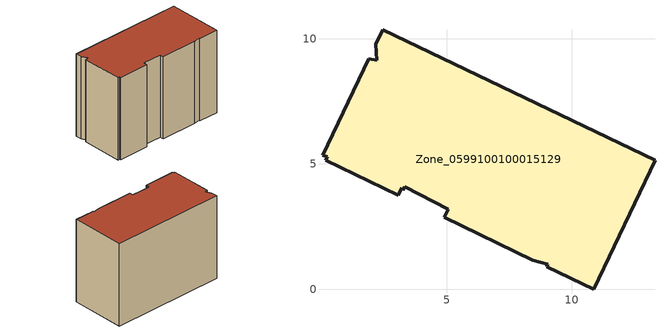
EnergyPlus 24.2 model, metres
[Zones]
Zone_0599100100015129
 floor ground (C_G): 3.25,3.96 3.21,4.04 3.07,3.76 0.17,5.15 0.23,5.28 0.05,5.34 1.9,9.19 2.21,9.13 2.18,9.77 2.46,10.35 13.31,5.14 10.87,0 9,0.9 9.04,0.99 8.45,1.17 4.92,2.87 5.07,3.2 3.32,4.09 z0
 wall outside (C_F): 10.87,0 13.31,5.14 2.46,10.35 2.18,9.77 2.21,9.13 1.9,9.19 0.05,5.34 0.23,5.28 0.17,5.15 3.07,3.76 3.21,4.04 3.25,3.96 3.32,4.09 5.07,3.2 4.92,2.87 8.45,1.17 9.04,0.99 9,0.9 10.87,0 z0:8.76
 roof outside (C_R): 3.21,4.04 3.25,3.96 3.32,4.09 5.07,3.2 4.92,2.87 8.45,1.17 9.04,0.99 9,0.9 10.87,0 13.31,5.14 2.46,10.35 2.18,9.77 2.21,9.13 1.9,9.19 0.05,5.34 0.23,5.28 0.17,5.15 3.07,3.76 z8.76
[BUILDING]
Pand.0599100100015129: North Axis=0; Terrain=City; Loads Convergence Tolerance Value=0.04; Temperature Convergence Tolerance Value=0.4; Solar Distribution=FullExterior; Maximum Number of Warmup Days=25; Minimum Number of Warmup Days=1
[Site:Location]
Rotterdam.The.Hague.AP_ZH_NLD Design_Conditions: Latitude=51.96; Longitude=4.45; Time Zone=1; Elevation=-4.5
[SITE:GROUNDTEMPERATURE:BUILDINGSURFACE]
18, 18, 18, 18, 18, 18, 18, 18, 18, 18, 18, 18
[MATERIAL] Thermal Absorptance=0.9; Solar Absorptance=0.7; Visible Absorptance=0.7
Name | Roughness | Thickness | Conductivity | Density | Specific Heat
G.TC.2015-2018 | MediumSmooth | 0.15 | 0.0428571 | 540 | 1210
F.TC.2015-2018 | Rough | 0.3 | 0.0666667 | 1920 | 840
R.TC.2015-2018 | MediumRough | 0.2 | 0.0333333 | 1500 | 1000
[CONSTRUCTION]
C_G: G.TC.2015-2018
C_F: F.TC.2015-2018
C_R: R.TC.2015-2018
[ZONE]
Zone_0599100100015129: Type=1; Multiplier=1; Ceiling Height=Autocalculate; Volume=Autocalculate; Floor Area=autocalculate; Part of Total Floor Area=Yes
[ZONEINFILTRATION:DESIGNFLOWRATE]
Infil_Zone_0599100100015129: Zone or ZoneList or Space or SpaceList=Zone_0599100100015129; Schedule=AlwaysOn; Design Flow Rate Calculation Method=Flow/Area; Flow Rate per Floor Area=0.0015; Constant Term Coefficient=1; Temperature Term Coefficient=0; Velocity Term Coefficient=0; Velocity Squared Term Coefficient=0
[HVACTEMPLATE:ZONE:IDEALLOADSAIRSYSTEM]
Zone_0599100100015129: Maximum Heating Supply Air Temperature=50; Minimum Cooling Supply Air Temperature=13; Maximum Heating Supply Air Humidity Ratio=0.0156; Minimum Cooling Supply Air Humidity Ratio=0.0077; Heating Limit=NoLimit; Cooling Limit=NoLimit; Dehumidification Control Type=ConstantSensibleHeatRatio; Cooling Sensible Heat Ratio=0.7; Dehumidification Setpoint=60; Humidification Control Type=None; Humidification Setpoint=30; Outdoor Air Method=None; Outdoor Air Flow Rate per Person=0.00944; Outdoor Air Flow Rate per Zone Floor Area=0; Outdoor Air Flow Rate per Zone=0; Demand Controlled Ventilation Type=None; Outdoor Air Economizer Type=NoEconomizer; Heat Recovery Type=None; Sensible Heat Recovery Effectiveness=0.7; Latent Heat Recovery Effectiveness=0.65
[ZONECONTROL:THERMOSTAT]
ThermostatControl_Zone_0599100100015129: Zone or ZoneList=Zone_0599100100015129; Control Type Schedule=DualSetpointControlType; Control 1=Thermostat_Zone_0599100100015129; Temperature Difference Between Cutout And Setpoint=0
[THERMOSTATSETPOINT:DUALSETPOINT]
Thermostat_Zone_0599100100015129: Heating Setpoint Temperature Schedule=HeatingSetpoint_Zone_0599100100015129; Cooling Setpoint Temperature Schedule=CoolingSetpoint_Zone_0599100100015129
[SCHEDULE:COMPACT]
HeatingSetpoint_Zone_0599100100015129: Through: 12/31, For: AllDays, Until: 24:00, 21
CoolingSetpoint_Zone_0599100100015129: Through: 12/31, For: AllDays, Until: 24:00, 24
DualSetpointControlType: Through: 12/31, For: AllDays, Until: 24:00, 4
AlwaysOn: Through: 12/31, For: AllDays, Until: 24:00, 1
